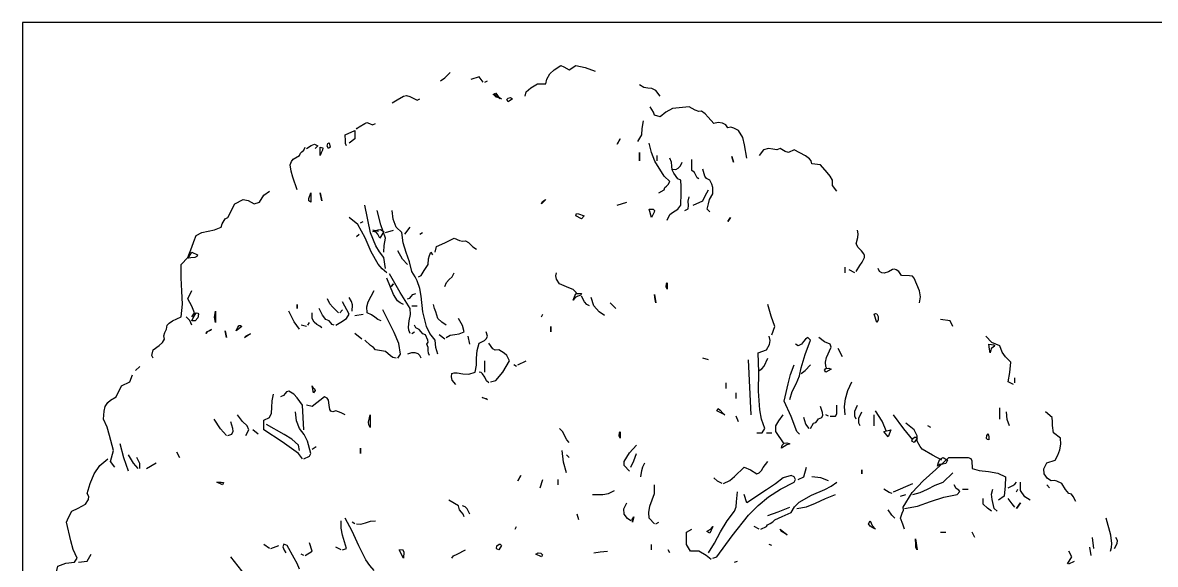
# Model space of a CAD drawing. Header units: millimetres. Extents: x 577 to 2337, y 236 to 943.
# Drawn here: x 809.98 to 815.78, y 708.9 to 711.68 of the extents above; entities that cross this region are included whole.
import ezdxf

# ---------------------------------------------------------------- set-up
doc = ezdxf.new("R2010")
doc.units = ezdxf.units.MM
doc.header["$LTSCALE"] = 0.01
doc.linetypes.add('SOLID_LINE', pattern=[0])
doc.layers.add('06-Furn', color=4, linetype='Continuous')

# ---------------------------------------------------------------- blocks, each defined once
blk = doc.blocks.new('Tree 10')
at = {"layer": '06-Furn', "color": 88, "linetype": 'SOLID_LINE'}
for points in [[(957.4181, 642.3157), (957.4244, 642.3372), (957.4477, 642.3588), (957.4819, 642.3794), (957.5241, 642.3794), (957.5295, 642.4019), (957.5448, 642.4298), (957.5681, 642.4513), (957.6014, 642.472), (957.6176, 642.4666), (957.6436, 642.4505), (957.6787, 642.472), (957.7254, 642.463), (957.7775, 642.4432)], [(956.9858, 642.3947), (957.0074, 642.41), (957.0344, 642.437)], [(957.2042, 642.3875), (957.1836, 642.4154), (957.1404, 642.401)], [(957.2123, 642.3875), (957.2258, 642.3947)], [(958.1099, 642.3157), (958.0884, 642.3444), (958.0677, 642.3543), (958.0479, 642.3561), (958.0273, 642.3597), (958.0039, 642.3732)], [(956.7378, 642.2806), (956.7639, 642.2959), (956.7954, 642.3157), (956.8115, 642.3183), (956.8277, 642.3138), (956.8655, 642.295), (956.8798, 642.3022)], [(957.2968, 642.3022), (957.2545, 642.3237), (957.2662, 642.33), (957.2734, 642.3228), (957.2815, 642.3112), (957.2968, 642.3022)], [(957.2896, 642.3022), (957.2833, 642.3067), (957.2707, 642.3103), (957.2626, 642.3175), (957.268, 642.33), (957.2896, 642.3022)], [(957.3318, 642.2869), (957.3255, 642.2977), (957.3318, 642.3058), (957.3444, 642.3085), (957.3534, 642.3022), (957.3318, 642.2869)], [(958.5547, 641.9976), (958.5422, 642.0658), (958.5332, 642.1027), (958.5125, 642.1386), (958.4874, 642.1512), (958.4721, 642.1557), (958.4568, 642.1539), (958.4469, 642.1683), (958.429, 642.1773), (958.4083, 642.18), (958.3858, 642.1746), (958.3571, 642.2069), (958.3409, 642.224), (958.322, 642.2384), (958.3085, 642.2375), (958.2906, 642.2438), (958.2582, 642.26), (958.1729, 642.2519), (958.1387, 642.2339), (958.1099, 642.2096), (958.0812, 642.2177), (958.0758, 642.233), (958.0596, 642.26)], [(956.5545, 642.1458), (956.5581, 642.1521), (956.568, 642.1575), (956.5968, 642.1746), (956.6084, 642.1809), (956.6219, 642.1746), (956.6372, 642.1692), (956.6525, 642.1746)], [(957.9958, 642.0829), (958.0174, 642.118), (958.0183, 642.1503), (958.0246, 642.1889)], [(956.5042, 642.0614), (956.4988, 642.0731), (956.4979, 642.0865), (956.497, 642.118), (956.5464, 642.1386), (956.5464, 642.0964), (956.5177, 642.0748)], [(956.2499, 641.8358), (956.2292, 641.8996), (956.2194, 641.9311), (956.2149, 641.9625), (956.2221, 641.9805), (956.231, 641.9922), (956.2634, 642.011), (956.267, 642.0227), (956.2751, 642.0299), (956.285, 642.0389), (956.2921, 642.0542)], [(956.2993, 642.0479), (956.3218, 642.0632), (956.3389, 642.0685), (956.3559, 642.0614), (956.3425, 642.0479)], [(956.3694, 642.011), (956.3694, 642.0542), (956.382, 642.0497), (956.3802, 642.038), (956.3739, 642.0245), (956.3694, 642.011)], [(956.4116, 642.0479), (956.4045, 642.0587), (956.4081, 642.0721), (956.4152, 642.0757), (956.4197, 642.0542), (956.4116, 642.0479)], [(957.8898, 642.0685), (957.9051, 642.0964), (957.8898, 642.0685)], [(958.1037, 641.8205), (958.1306, 641.8358), (958.1342, 641.8475), (958.1423, 641.8538), (958.1522, 641.8619), (958.1594, 641.8781), (958.1306, 641.905), (958.0839, 641.9823), (958.0659, 642.0272), (958.0534, 642.0748)], [(958.0039, 641.9841), (958.0039, 642.0263), (958.0039, 641.9841)], [(958.0956, 641.9841), (958.0956, 642.011)], [(958.1459, 641.6795), (958.1594, 641.7082), (958.1729, 641.719), (958.2016, 641.7352), (958.216, 641.7567), (958.2187, 641.8178), (958.2187, 641.852), (958.216, 641.8843), (958.2016, 641.8915), (958.181, 641.9203), (958.172, 641.9374), (958.1702, 641.9562), (958.1692, 641.9769), (958.1594, 641.9976)], [(958.4856, 641.9769), (958.4775, 642.0057), (958.4856, 641.9769)], [(959.0157, 641.8277), (958.9942, 641.8565), (958.9942, 641.8843), (958.9816, 641.905), (958.9654, 641.9239), (958.9313, 641.9625), (958.8881, 641.9688), (958.8836, 641.9832), (958.8764, 641.9939), (958.8558, 642.0092), (958.7965, 642.0398), (958.7677, 642.0263), (958.7515, 642.0317), (958.7246, 642.0479), (958.7075, 642.0407), (958.6877, 642.0443), (958.6653, 642.047), (958.6401, 642.0398), (958.6185, 642.011)], [(958.1729, 641.9419), (958.1908, 641.9401), (958.2034, 641.9454), (958.2142, 641.958), (958.2232, 641.9769)], [(958.3085, 641.8915), (958.2996, 641.8969), (958.2933, 641.9104), (958.2861, 641.9239), (958.2735, 641.9338), (958.2735, 641.9904)], [(958.3642, 641.7217), (958.3508, 641.7352), (958.358, 641.7639), (958.3634, 641.7864), (958.3795, 641.8142), (958.3804, 641.8466), (958.3759, 641.8646), (958.3642, 641.8843), (958.3481, 641.8924), (958.3391, 641.905), (958.3292, 641.9419)], [(955.513, 640.9723), (955.5068, 640.9857), (955.513, 641.0145), (955.5445, 641.037), (955.5607, 641.0522), (955.5706, 641.0702), (955.567, 641.0864), (955.5724, 641.1035), (955.5805, 641.1214), (955.5849, 641.1412), (955.5948, 641.152), (955.6128, 641.1628), (955.656, 641.1843), (955.664, 641.249), (955.6604, 641.3155), (955.656, 641.3838), (955.656, 641.4521), (955.691, 641.4881), (955.7117, 641.542), (955.7206, 641.5698), (955.7332, 641.6004), (955.762, 641.6157), (955.7943, 641.6228), (955.8276, 641.63), (955.8608, 641.6444), (955.8662, 641.6606), (955.8815, 641.6866), (955.895, 641.6929), (955.9318, 641.7639), (955.974, 641.7855), (955.9992, 641.7801), (956.0297, 641.7639), (956.0585, 641.772), (956.0801, 641.8071), (956.1088, 641.8277)], [(956.3209, 641.772), (956.311, 641.7792), (956.3101, 641.7909), (956.3209, 641.8205), (956.3209, 641.772)], [(956.3775, 641.7783), (956.3694, 641.8205), (956.3775, 641.7783)], [(958.2798, 641.7567), (958.3292, 641.7783), (958.3409, 641.8044), (958.358, 641.8358)], [(957.5241, 641.7855), (957.5025, 641.7639), (957.507, 641.7756), (957.5178, 641.7819), (957.5241, 641.7855)], [(957.8898, 641.7567), (957.9401, 641.772)], [(958.2366, 641.7298), (958.2537, 641.737), (958.2564, 641.754), (958.2546, 641.7765), (958.2582, 641.799)], [(957.7074, 641.6866), (957.6787, 641.701), (957.6823, 641.7136), (957.6922, 641.7118), (957.7209, 641.701), (957.7074, 641.6866)], [(958.0668, 641.6929), (958.0534, 641.7352), (958.0749, 641.7352), (958.0812, 641.7289), (958.0794, 641.7199), (958.0668, 641.6929)], [(956.5752, 641.666), (956.5896, 641.6723)], [(956.8016, 641.6085), (956.8304, 641.6444)], [(958.4568, 641.6723), (958.4703, 641.6929), (958.4568, 641.6723)], [(956.5545, 641.595), (956.568, 641.6085)], [(956.674, 641.5869), (956.6642, 641.6076), (956.6552, 641.6175), (956.639, 641.622), (956.6651, 641.63), (956.6776, 641.6318), (956.6956, 641.622), (956.674, 641.5869)], [(956.6669, 641.622), (956.639, 641.6291)], [(956.7028, 641.6157), (956.745, 641.6291)], [(956.8798, 641.6085), (956.8933, 641.6157)], [(956.9571, 641.5159), (956.9652, 641.5447), (957.0074, 641.5635), (957.0559, 641.5869), (957.082, 641.5752), (957.0973, 641.5716), (957.1135, 641.5734), (957.1287, 641.5653), (957.1386, 641.5546), (957.1503, 641.5429), (957.1692, 641.5312)], [(959.1146, 641.4171), (959.1334, 641.4476), (959.146, 641.4647), (959.1568, 641.4881), (959.1577, 641.4979), (959.1541, 641.5069), (959.1415, 641.5231), (959.1254, 641.5393), (959.1146, 641.5582), (959.1236, 641.5914), (959.1245, 641.6094), (959.1218, 641.6291)], [(955.6928, 641.4853), (955.7117, 641.5159), (955.7404, 641.5024), (955.7359, 641.4926), (955.7269, 641.4881), (955.7054, 641.4872), (955.6928, 641.4853)], [(956.8726, 641.3883), (956.8861, 641.3964), (956.9014, 641.4216), (956.922, 641.4521), (956.9238, 641.4818), (956.9283, 641.4989), (956.9364, 641.5159), (956.9436, 641.5024)], [(959.058, 641.4099), (959.058, 641.4386)], [(959.1083, 641.4099), (959.0795, 641.4252)], [(959.4399, 641.2553), (959.4444, 641.2859), (959.439, 641.3164), (959.4111, 641.382), (959.403, 641.3928), (959.3877, 641.3946), (959.3473, 641.3964), (959.3338, 641.4171), (959.3204, 641.4252), (959.3114, 641.4278), (959.3015, 641.426), (959.2799, 641.4153), (959.2575, 641.4081), (959.2458, 641.4099), (959.235, 641.4171), (959.2278, 641.4315)], [(956.7954, 641.2472), (956.7783, 641.2553), (956.7648, 641.2661), (956.7441, 641.2985), (956.71, 641.382)], [(957.0074, 641.3398), (957.0155, 641.3604), (957.029, 641.3748), (957.0443, 641.3892), (957.0559, 641.4099)], [(957.6859, 641.2976), (957.6787, 641.311), (957.6643, 641.3236), (957.6418, 641.3326), (957.5942, 641.3533), (957.5798, 641.3766), (957.5762, 641.3937), (957.5798, 641.4099)], [(958.1459, 641.3254), (958.1405, 641.338), (958.1423, 641.3533), (958.1468, 641.3587), (958.1459, 641.3398), (958.1459, 641.3254)], [(955.7117, 641.1843), (955.7251, 641.205), (955.7108, 641.2383), (955.691, 641.276), (955.7117, 641.3191)], [(956.6812, 641.1628), (956.6633, 641.1709), (956.648, 641.1816), (956.6318, 641.1942), (956.6102, 641.205), (956.6084, 641.2347), (956.6147, 641.2616), (956.6453, 641.3191)], [(956.7315, 641.3398), (956.745, 641.3533), (956.7315, 641.3398)], [(956.816, 641.276), (956.8277, 641.2796), (956.8349, 641.2877), (956.843, 641.2976), (956.8592, 641.3039)], [(957.6652, 641.2688), (957.6787, 641.3039), (957.7074, 641.3039), (957.702, 641.2931), (957.6895, 641.2895), (957.6751, 641.2832), (957.6652, 641.2688)], [(958.0884, 641.2553), (958.0848, 641.2733), (958.0812, 641.2976), (958.0884, 641.2553)], [(956.2499, 641.2266), (956.2499, 641.2472), (956.2499, 641.2266)], [(956.462, 641.205), (956.4341, 641.2329), (956.4189, 641.2508), (956.4054, 641.276)], [(956.4485, 641.1412), (956.4737, 641.1565), (956.5042, 641.1762), (956.5177, 641.1978), (956.4835, 641.2616)], [(956.533, 641.2131), (956.5339, 641.2454), (956.5294, 641.2634), (956.5177, 641.2823)], [(956.8376, 641.24), (956.8655, 641.24)], [(957.0137, 641.1412), (956.9921, 641.1565), (956.9715, 641.1762), (956.9607, 641.2095), (956.9535, 641.2275), (956.9499, 641.2472)], [(957.7487, 641.24), (957.7352, 641.2472), (957.7236, 641.2607), (957.7074, 641.2904)], [(957.826, 641.1915), (957.7981, 641.2104), (957.7703, 641.24), (957.7568, 641.2823)], [(957.8835, 641.2266), (957.8548, 641.2553)], [(958.6824, 641.0918), (958.6976, 641.134), (958.6796, 641.1879), (958.6617, 641.2472)], [(955.7117, 641.1412), (955.7, 641.1654), (955.6829, 641.1843)], [(955.7117, 641.1628), (955.7171, 641.179), (955.7332, 641.205), (955.7413, 641.2023), (955.7449, 641.1969), (955.7413, 641.179), (955.7278, 641.1637), (955.7117, 641.1628)], [(955.8321, 641.1556), (955.8276, 641.1816), (955.8321, 641.2131), (955.8321, 641.1556)], [(956.2634, 641.1205), (956.2355, 641.1583), (956.2077, 641.2131)], [(956.3775, 641.1277), (956.3676, 641.1358), (956.3523, 641.1439), (956.3371, 641.1565), (956.3272, 641.1762), (956.3272, 641.205)], [(956.4404, 641.1412), (956.4296, 641.1448), (956.4224, 641.1529), (956.4144, 641.1628), (956.3982, 641.1699), (956.3811, 641.1924), (956.3631, 641.2266)], [(956.4692, 641.205), (956.4835, 641.2194)], [(956.5464, 641.1915), (956.5896, 641.1978)], [(956.7666, 640.9723), (956.7801, 640.9929), (956.7711, 641.0478), (956.7477, 641.1035), (956.6893, 641.2194)], [(957.5025, 641.1843), (957.5088, 641.1978)], [(959.2206, 641.1556), (959.2071, 641.1978), (959.2143, 641.2014), (959.2197, 641.1987), (959.2269, 641.1852), (959.2278, 641.1673), (959.2206, 641.1556)], [(955.9381, 641.1124), (955.9471, 641.1313), (955.9543, 641.1394), (955.9597, 641.1394), (955.9669, 641.134), (955.9381, 641.1124)], [(956.2993, 641.134), (956.2706, 641.1412)], [(956.3056, 641.1412), (956.3137, 641.1556)], [(956.9283, 640.9857), (956.923, 640.9974), (956.922, 641.0118), (956.9212, 641.0271), (956.9149, 641.0433), (956.9212, 641.0541), (956.9194, 641.0648), (956.9077, 641.0918), (956.8951, 641.0963), (956.8852, 641.1071), (956.8753, 641.1187), (956.8592, 641.1277), (956.8511, 641.1412)], [(957.0137, 641.0783), (957.0353, 641.0891), (957.0577, 641.0927), (957.0811, 641.0963), (957.1063, 641.1071), (957.0973, 641.1394), (957.0775, 641.1762)], [(957.5511, 641.1071), (957.5511, 641.134), (957.5511, 641.1071)], [(959.6097, 641.134), (959.5962, 641.1628), (959.5459, 641.1699)], [(955.7826, 641.099), (955.7916, 641.1079), (955.8078, 641.116), (955.8123, 641.1187), (955.7889, 641.1071), (955.7826, 641.099)], [(955.8887, 641.0783), (955.8815, 641.1124), (955.8887, 641.0783)], [(955.9812, 641.0783), (956.0064, 641.0945), (956.0109, 641.0972), (955.9875, 641.0855), (955.9812, 641.0783)], [(956.5815, 641.0702), (956.5464, 641.099)], [(956.7585, 640.9723), (956.7414, 640.9759), (956.7289, 640.984), (956.7028, 641.0064), (956.6525, 641.0145), (956.6417, 641.0271), (956.6273, 641.0361), (956.5968, 641.0639)], [(956.8376, 641.099), (956.8511, 641.1071)], [(957.0074, 641.0702), (956.9787, 641.0918)], [(957.0631, 640.8366), (957.0452, 640.8599), (957.0407, 640.877), (957.0425, 640.8932), (957.0559, 640.8968), (957.0703, 640.8968), (957.1, 640.8914), (957.1305, 640.8896), (957.162, 640.9004), (957.1692, 640.9354), (957.1701, 640.9723), (957.1728, 641.0118), (957.1836, 641.0496), (957.2105, 641.0621), (957.2213, 641.072), (957.2258, 641.0855), (957.2195, 641.1071)], [(957.135, 641.0433), (957.1269, 641.0855)], [(958.9654, 640.9148), (958.9591, 640.9291), (958.9573, 640.9516), (958.9627, 640.9759), (958.987, 641.028), (958.9807, 641.0433), (958.9519, 641.0549), (958.9232, 641.0783)], [(959.9215, 640.8366), (959.8928, 640.851), (959.9026, 640.8986), (959.9071, 640.9507), (959.8793, 640.9795), (959.8622, 641.0019), (959.8505, 641.0352), (959.8101, 641.0522), (959.7795, 641.0855)], [(957.2411, 640.851), (957.268, 640.8581), (957.304, 640.9004), (957.339, 640.9579), (957.3255, 640.9857), (957.312, 640.9974), (957.2833, 641.0145), (957.2653, 641.0127), (957.2527, 641.019), (957.233, 641.0496)], [(959.0445, 640.9795), (959.0229, 641.0217)], [(959.8011, 641.0001), (959.7984, 641.0181), (959.7948, 641.0433), (959.8218, 641.0405), (959.8227, 641.037), (959.8191, 641.0325), (959.8065, 641.019), (959.8011, 641.0001)], [(956.8861, 640.9723), (956.8798, 640.9857), (956.8708, 640.9947), (956.8556, 641.0001), (956.8367, 641.0001), (956.816, 640.9929)], [(957.2123, 640.9004), (957.2123, 640.9579)], [(957.3821, 640.9372), (957.4244, 640.9579)], [(958.358, 640.9642), (958.3292, 640.9723)], [(955.4223, 640.9085), (955.4439, 640.9291), (955.4223, 640.9085)], [(957.233, 640.8447), (957.2213, 640.8563), (957.2114, 640.8752), (957.2006, 640.8923), (957.1934, 640.8986), (957.1836, 640.9004)], [(957.3741, 640.9291), (957.3606, 640.9372)], [(958.9591, 640.9004), (958.9528, 640.9111), (958.96, 640.9184), (958.9744, 640.9211), (958.987, 640.9148), (958.9591, 640.9004)], [(955.3163, 640.4134), (955.2947, 640.4421), (955.3091, 640.4978), (955.2893, 640.576), (955.2767, 640.6182), (955.2587, 640.6596), (955.2615, 640.7), (955.2678, 640.7234), (955.2803, 640.7449), (955.2938, 640.7566), (955.3226, 640.7737), (955.3513, 640.8294), (955.3936, 640.851), (955.407, 640.8869)], [(958.4487, 640.8159), (958.4487, 640.8447)], [(959.058, 640.6811), (959.0553, 640.7234), (959.0598, 640.7638), (959.0724, 640.806), (959.093, 640.851)], [(959.9278, 640.8447), (959.9278, 640.8716)], [(956.497, 640.6811), (956.4755, 640.6919), (956.4485, 640.7018), (956.4332, 640.6964), (956.4233, 640.7009), (956.4179, 640.709), (956.4152, 640.7314), (956.4108, 640.7566), (956.4036, 640.7665), (956.391, 640.7737), (956.3272, 640.7234), (956.2993, 640.7305)], [(956.3344, 640.7943), (956.3272, 640.8294), (956.3317, 640.8213), (956.3389, 640.815), (956.3425, 640.8069), (956.3344, 640.7943)], [(958.499, 640.7656), (958.499, 640.7943)], [(957.2258, 640.7593), (957.2015, 640.7683), (957.1988, 640.771), (957.2195, 640.7656), (957.2258, 640.7593)], [(958.8809, 640.611), (958.8962, 640.6389), (958.9079, 640.6425), (958.9142, 640.6506), (958.9223, 640.6605), (958.9384, 640.6676), (958.9447, 640.6793), (958.9429, 640.6928), (958.9313, 640.7234)], [(958.9807, 640.6748), (959.0085, 640.6748), (959.0148, 640.6865), (959.0148, 640.7), (959.0157, 640.7305)], [(959.1146, 640.6596), (959.1083, 640.6748), (959.1074, 640.7), (959.1218, 640.7305)], [(959.8505, 640.6596), (959.8505, 640.7171)], [(955.8887, 640.5751), (955.8572, 640.6092), (955.8258, 640.6596)], [(955.9875, 640.5751), (956.0028, 640.6038), (955.9947, 640.6245), (955.9704, 640.6479), (955.9453, 640.6811)], [(956.6246, 640.6173), (956.6174, 640.6299), (956.6165, 640.6443), (956.6246, 640.6811), (956.6246, 640.6173)], [(958.4424, 640.6811), (958.4002, 640.7018), (958.4074, 640.7144), (958.4182, 640.7054), (958.4308, 640.6892), (958.4424, 640.6811)], [(958.5125, 640.6461), (958.499, 640.6748)], [(958.7462, 640.5329), (958.7039, 640.5957), (958.7039, 640.6245), (958.7192, 640.6506), (958.7399, 640.6811)], [(958.8746, 640.611), (958.8576, 640.6335), (958.8459, 640.6676)], [(958.9735, 640.6748), (958.9591, 640.6811)], [(959.1352, 640.6245), (959.1289, 640.6389), (959.1281, 640.6649), (959.1433, 640.6964)], [(959.2071, 640.6245), (959.2071, 640.6811)], [(959.27, 640.5957), (959.2476, 640.6497), (959.2143, 640.7018)], [(959.4048, 640.5535), (959.3581, 640.6092), (959.3051, 640.6811)], [(959.9009, 640.6245), (959.8874, 640.6578), (959.8856, 640.6964)], [(960.2396, 640.2363), (960.227, 640.2633), (960.218, 640.2741), (960.2037, 640.2786), (960.1866, 640.2984), (960.1686, 640.3289), (960.1435, 640.3415), (960.1282, 640.3442), (960.1129, 640.3424), (960.0949, 640.355), (960.077, 640.3783), (960.0761, 640.4044), (960.0913, 640.4349), (960.1336, 640.4484), (960.1479, 640.4754), (960.1587, 640.5023), (960.1632, 640.5311), (960.1614, 640.5616), (960.1264, 640.5895), (960.1201, 640.6263), (960.121, 640.6461), (960.1192, 640.6676), (960.0842, 640.6964)], [(955.895, 640.5751), (955.9165, 640.5823), (955.9237, 640.5975), (955.9219, 640.6119), (955.9103, 640.6461)], [(956.0513, 640.5823), (956.0235, 640.6038)], [(957.6436, 640.54), (957.6319, 640.5526), (957.6221, 640.5724), (957.6113, 640.5949), (957.5942, 640.611)], [(959.2781, 640.5688), (959.2566, 640.5957), (959.2916, 640.6038), (959.2781, 640.5688)], [(959.554, 640.4484), (959.5064, 640.4744), (959.4533, 640.505), (959.4425, 640.5185), (959.4264, 640.5472), (959.4273, 640.5733), (959.4111, 640.6038), (959.3689, 640.6389)], [(959.4965, 640.6173), (959.4821, 640.6245)], [(957.9051, 640.5616), (957.8997, 640.5742), (957.9015, 640.5895), (957.906, 640.5949), (957.9051, 640.5751), (957.9051, 640.5616)], [(958.6554, 640.5895), (958.6824, 640.5895)], [(959.4111, 640.54), (959.4003, 640.5463), (959.403, 640.5589), (959.4138, 640.567), (959.4201, 640.567), (959.4264, 640.5616), (959.4111, 640.54)], [(959.7948, 640.5535), (959.7867, 640.5544), (959.7831, 640.5598), (959.784, 640.5751), (959.7912, 640.5841), (959.7948, 640.5688), (959.7948, 640.5535)], [(955.3864, 640.3927), (955.3621, 640.4601), (955.3432, 640.5329)], [(955.6479, 640.4628), (955.6344, 640.4897), (955.6479, 640.4628)], [(956.5752, 640.4834), (956.5752, 640.5113), (956.5752, 640.4834)], [(957.6301, 640.3846), (957.6158, 640.4394), (957.6086, 640.4978)], [(957.9536, 640.3927), (957.9257, 640.4215), (957.9257, 640.4421), (957.9527, 640.4861), (957.9895, 640.5266)], [(957.9608, 640.4134), (957.9752, 640.4457), (957.9895, 640.4834)], [(958.7327, 640.5113), (958.7363, 640.5256), (958.7462, 640.5356), (958.7596, 640.5382), (958.7749, 640.5329), (958.7587, 640.5275), (958.7327, 640.5113)], [(955.0539, 639.7835), (955.0323, 639.8104), (955.0117, 639.8473), (955.0251, 639.9048), (955.0656, 639.92), (955.1105, 639.9255), (955.124, 639.947), (955.1033, 639.9901), (955.0907, 640.036), (955.0683, 640.1303), (955.08, 640.1555), (955.0961, 640.1869), (955.1294, 640.2022), (955.1662, 640.2229), (955.1815, 640.248), (955.1833, 640.2633), (955.1743, 640.2786), (955.1905, 640.3289), (955.2111, 640.3783), (955.2399, 640.4224), (955.2803, 640.4556)], [(955.4358, 640.4062), (955.4115, 640.4341), (955.3864, 640.4762)], [(955.4439, 640.4062), (955.4448, 640.4323), (955.4286, 640.4628)], [(955.478, 640.4062), (955.5283, 640.4349)], [(957.6436, 640.4628), (957.6301, 640.4762)], [(958.0111, 640.364), (958.0165, 640.3963), (958.021, 640.4143), (958.0327, 640.4349)], [(958.4353, 640.3289), (958.4676, 640.3442), (958.4909, 640.3658), (958.5413, 640.4134), (958.5736, 640.399), (958.6051, 640.3783), (958.6185, 640.3846), (958.6293, 640.3954), (958.6374, 640.4107), (958.6617, 640.4421)], [(959.3626, 640.0953), (959.3545, 640.1205), (959.341, 640.1519), (959.3509, 640.177), (959.3563, 640.1923), (959.3554, 640.2076), (959.4012, 640.2831), (959.4587, 640.3433), (959.5234, 640.4008), (959.589, 640.4628), (959.6888, 640.4628), (959.7023, 640.4583), (959.7068, 640.4457), (959.7094, 640.4062), (959.7454, 640.3954), (959.7921, 640.3909), (959.8398, 640.3828), (959.8793, 640.364), (959.8784, 640.3172), (959.8721, 640.2651), (959.8433, 640.2436)], [(959.5306, 640.4179), (959.5342, 640.4323), (959.5423, 640.4511), (959.5504, 640.4583), (959.5612, 640.4628), (959.5827, 640.4484), (959.5737, 640.4323), (959.5585, 640.4286), (959.5423, 640.426), (959.5306, 640.4179)], [(957.3821, 640.3424), (957.3965, 640.3711), (957.3821, 640.3424)], [(958.8171, 640.3496), (958.8459, 640.364), (958.8594, 640.4134)], [(959.1433, 640.3783), (959.1433, 640.3999), (959.1433, 640.3783)], [(955.868, 640.3217), (955.8392, 640.3361), (955.8617, 640.337), (955.8725, 640.3352), (955.868, 640.3217)], [(957.4954, 640.3073), (957.5088, 640.3496)], [(957.5879, 640.3217), (957.5879, 640.3496)], [(958.0812, 640.1231), (958.0534, 640.1519), (958.0516, 640.1806), (958.0569, 640.213), (958.0812, 640.2786), (958.0812, 640.3217)], [(958.4281, 640.3289), (958.4047, 640.3406), (958.3858, 640.3577)], [(958.6266, 640.0953), (958.6554, 640.1087), (958.6608, 640.1177), (958.6743, 640.124), (958.6877, 640.1321), (958.6976, 640.1438), (958.7363, 640.16), (958.7821, 640.1806), (958.7992, 640.2094), (958.8234, 640.2328), (958.8854, 640.2687), (958.9546, 640.2993), (958.987, 640.3163), (959.0157, 640.3361)], [(958.9735, 640.3424), (958.9339, 640.3586), (958.8881, 640.364)], [(959.3051, 640.2867), (959.4048, 640.3289)], [(959.8928, 640.3073), (959.917, 640.319), (959.9278, 640.3262), (959.9359, 640.3361)], [(960.0069, 640.2436), (959.979, 640.2606), (959.9566, 640.2939), (959.9566, 640.3361)], [(960.1057, 640.3073), (960.0913, 640.3217)], [(957.7631, 640.2723), (957.817, 640.2723), (957.8458, 640.2786), (957.8763, 640.2939)], [(958.8108, 640.2013), (958.8594, 640.2094), (958.907, 640.2292), (958.9573, 640.2525), (959.0085, 640.2723)], [(959.2988, 640.2786), (959.2835, 640.284), (959.2566, 640.3002)], [(959.341, 640.2651), (959.3689, 640.2723)], [(959.66, 640.3002), (959.6888, 640.3002)], [(959.8083, 640.1869), (959.7867, 640.2022), (959.7661, 640.2229), (959.7661, 640.2516)], [(959.837, 640.1869), (959.8218, 640.2013), (959.811, 640.248), (959.8083, 640.2741), (959.8155, 640.3002)], [(959.9278, 640.2076), (959.9134, 640.2247), (959.8928, 640.2516)], [(959.9359, 640.2867), (959.9431, 640.3002)], [(957.1063, 640.1591), (957.1018, 640.1725), (957.0919, 640.1824), (957.082, 640.195), (957.0775, 640.2148), (957.0281, 640.2436)], [(957.135, 640.1725), (957.1215, 640.1995), (957.1117, 640.2103), (957.0982, 640.2148)], [(957.9608, 640.1375), (957.9437, 640.1501), (957.9257, 640.1725), (957.9248, 640.1986), (957.9401, 640.2301)], [(958.6617, 640.1654), (958.7156, 640.1842), (958.7749, 640.2076)], [(959.3132, 640.1519), (959.2979, 640.1672), (959.2781, 640.1941)], [(959.9359, 640.2013), (959.9566, 640.2301), (959.9359, 640.2013)], [(956.5545, 640.1231), (956.577, 640.1205), (956.6013, 640.1276), (956.6264, 640.1366), (956.6525, 640.1375)], [(957.694, 640.1438), (957.6859, 640.1725)], [(957.9689, 640.1303), (957.9671, 640.1447), (957.9752, 640.1591), (957.9689, 640.1303)], [(959.2143, 640.0953), (959.1963, 640.1034), (959.1865, 640.1106), (959.1784, 640.1231), (959.1856, 640.1375), (959.1972, 640.1132), (959.2143, 640.0953)], [(960.4175, 639.982), (960.4229, 640.0018), (960.4247, 640.0216), (960.4193, 640.0647), (960.396, 640.1519)], [(956.5464, 640.1231), (956.533, 640.1303)], [(957.3678, 640.0953), (957.3741, 640.1087)], [(958.0884, 640.1231), (958.1037, 640.1303)], [(958.3715, 639.9389), (958.3454, 639.9605), (958.3085, 639.982), (958.2654, 639.982), (958.2447, 640.0171), (958.2447, 640.08), (958.2735, 640.0953)], [(958.3642, 640.0746), (958.349, 640.0827), (958.3562, 640.089), (958.3715, 640.0971), (958.3795, 640.1087), (958.3642, 640.0746)], [(958.6185, 640.0953), (958.5916, 640.1087)], [(958.7614, 640.0665), (958.7434, 640.0764), (958.7327, 640.0836), (958.7246, 640.0953), (958.7614, 640.0665)], [(959.5459, 640.08), (959.5747, 640.08)], [(959.7229, 640.053), (959.7094, 640.08)], [(959.4264, 639.9893), (959.4201, 640.0009), (959.4201, 640.0144), (959.4192, 640.0459), (959.4264, 639.9893)], [(960.3322, 639.9955), (960.325, 640.053)], [(960.4382, 639.9955), (960.4517, 640.0216), (960.4535, 640.0369), (960.4445, 640.053)], [(955.1312, 639.9255), (955.1743, 639.9317), (955.195, 639.9677)], [(956.1088, 639.9955), (956.0801, 640.0171)], [(956.1151, 639.9955), (956.1573, 640.0108)], [(956.2634, 639.8895), (956.2508, 639.9192), (956.2346, 639.947), (956.1996, 640.0108), (956.1825, 640.018), (956.178, 640.0054), (956.1834, 639.9875), (956.1933, 639.974)], [(956.285, 639.9605), (956.2706, 639.9677)], [(956.7954, 639.947), (956.7738, 639.9893), (956.79, 639.9911), (956.7971, 639.9785), (956.7954, 639.947)], [(957.0425, 639.947), (957.0524, 639.9578), (957.0703, 639.9677), (957.1135, 639.9893)], [(957.2833, 639.9893), (957.2752, 639.9919), (957.2716, 639.9964), (957.2743, 640.0099), (957.2851, 640.0189), (957.2914, 640.018), (957.2968, 640.0108), (957.2833, 639.9893)], [(957.5025, 639.9533), (957.4738, 639.9677), (957.4855, 639.974), (957.499, 639.9713), (957.5079, 639.9641), (957.5025, 639.9533)], [(957.7703, 639.974), (957.8026, 639.9785), (957.8413, 639.982)], [(958.0668, 639.9893), (958.0668, 640.0171)], [(958.1594, 639.974), (958.1522, 639.9893)], [(958.6824, 640.0108), (958.6689, 640.0171)], [(960.1974, 639.9182), (960.219, 639.9533), (960.2037, 639.982)], [(960.3178, 639.9605), (960.3115, 640.0027)], [(955.9875, 639.8616), (955.9669, 639.8814), (955.9489, 639.9048), (955.9103, 639.9533)], [(958.4919, 639.9255), (958.5062, 639.9317)], [(960.2037, 639.9182), (960.2324, 639.9317)]]:
    blk.add_lwpolyline(points, dxfattribs=at)
at = {"layer": '06-Furn', "color": 34, "linetype": 'SOLID_LINE'}
for points in [[(956.7028, 641.4315), (956.6956, 641.4881), (956.6722, 641.5168), (956.6534, 641.5474), (956.6273, 641.6147), (956.5968, 641.7567)], [(956.6956, 641.5159), (956.6965, 641.5491), (956.7028, 641.5869), (956.6794, 641.6552), (956.6606, 641.7298)], [(956.9715, 640.9929), (956.9616, 641.0262), (956.9571, 641.0639), (956.931, 641.0981), (956.9131, 641.134), (956.8951, 641.2104), (956.8861, 641.2904), (956.8789, 641.3299), (956.8655, 641.3677), (956.8547, 641.3892), (956.8376, 641.4171), (956.8268, 641.4656), (956.8097, 641.5141), (956.7944, 641.5635), (956.7873, 641.6157), (956.7585, 641.6444), (956.7432, 641.6848), (956.7378, 641.7298)], [(956.71, 641.4099), (956.6857, 641.4297), (956.6651, 641.4548), (956.63, 641.5177), (956.5986, 641.5896), (956.5608, 641.6579), (956.5177, 641.6929)], [(956.816, 641.4521), (956.7909, 641.48), (956.7666, 641.5231)], [(956.8304, 641.099), (956.8232, 641.1151), (956.8205, 641.1313), (956.825, 641.1628), (956.8322, 641.1951), (956.8304, 641.2266), (956.7792, 641.3092), (956.7244, 641.4036)], [(958.6051, 640.5895), (958.6338, 640.5895), (958.6473, 640.611), (958.6302, 640.6596), (958.6203, 640.7072), (958.6141, 640.8033), (958.6159, 640.9004), (958.6123, 641.0001), (958.6554, 641.0145), (958.6698, 641.0423), (958.6734, 641.063), (958.6689, 641.0855)], [(958.7749, 640.7593), (958.7866, 640.8006), (958.8064, 640.8411), (958.8243, 640.8806), (958.8324, 640.9219), (958.854, 640.9902), (958.8809, 641.0639), (958.8675, 641.0783), (958.8549, 641.0693), (958.845, 641.0567), (958.8342, 641.0442), (958.8171, 641.0352), (958.8037, 641.0433)], [(958.5763, 640.6811), (958.5628, 640.9642)], [(958.6185, 640.9085), (958.6321, 640.9174), (958.6428, 640.9318), (958.6617, 640.9723)], [(958.8243, 640.5823), (958.8108, 640.5957), (958.7812, 640.6721), (958.7462, 640.7521), (958.7659, 640.8411), (958.7785, 640.8887), (958.7965, 640.9372)], [(958.8324, 640.8932), (958.854, 640.9094), (958.8809, 640.9372)], [(956.2787, 640.4556), (956.2571, 640.4834), (956.1744, 640.5436), (956.0801, 640.6038), (956.0801, 640.6533), (956.1088, 640.6676), (956.1187, 640.6892), (956.1214, 640.7198), (956.1232, 640.7539), (956.1295, 640.7872)], [(956.285, 640.6038), (956.2787, 640.7305), (956.2508, 640.7692), (956.2337, 640.788), (956.2077, 640.8024), (956.196, 640.7988), (956.1888, 640.7907), (956.1807, 640.7809), (956.1646, 640.7737)], [(956.285, 640.4556), (956.3137, 640.4691), (956.3209, 640.4834), (956.3029, 640.5472), (956.2868, 640.5805), (956.2634, 640.611), (956.2472, 640.6515), (956.2418, 640.6964)], [(956.2634, 640.4978), (956.2571, 640.5266), (956.2229, 640.5562), (956.1834, 640.5814), (956.0935, 640.6326)], [(956.3272, 640.505), (956.3488, 640.5185)], [(958.3795, 639.947), (958.4002, 639.9533), (958.4793, 640.0611), (958.5637, 640.1662), (958.6123, 640.2157), (958.6662, 640.2606), (958.7273, 640.3011), (958.7965, 640.3361), (958.8037, 640.3496), (958.7965, 640.364), (958.7821, 640.3711), (958.7399, 640.3577), (958.7021, 640.3271), (958.6554, 640.2966), (958.5547, 640.2301), (958.5413, 640.2723)], [(959.4048, 640.2723), (959.4417, 640.2831), (959.4794, 640.3011), (959.5189, 640.3208), (959.5612, 640.3361), (959.6097, 640.3846)], [(959.3626, 640.2013), (959.4282, 640.2139), (959.4947, 640.2363), (959.563, 640.2588), (959.6313, 640.2723), (959.6456, 640.2876), (959.6403, 640.2948), (959.6277, 640.3037), (959.6169, 640.3217)], [(958.358, 639.974), (958.3894, 640.0234), (958.42, 640.0809), (958.4532, 640.1384), (958.4919, 640.1869), (958.499, 640.2094), (958.5017, 640.2346), (958.5062, 640.2867)], [(956.4835, 639.9893), (956.5042, 639.9955), (956.4826, 640.0638), (956.4755, 640.1007), (956.4755, 640.1375)], [(956.6453, 639.8832), (956.6228, 639.9084), (956.6021, 639.938), (956.5662, 640.0099), (956.5321, 640.0854), (956.497, 640.1519)], [(956.2921, 639.9605), (956.3272, 639.982), (956.3137, 640.0243)], [(956.4755, 639.9893), (956.4485, 640.0027)]]:
    blk.add_lwpolyline(points, dxfattribs=at)

msp = doc.modelspace()

# ---------------------------------------------------------------- linework, layer by layer
at = {"layer": '06-Furn', "color": 5}
msp.add_lwpolyline([(809.981, 711.677), (809.981, 677.6067), (835.5136, 677.6067), (835.5136, 711.677)], close=True, dxfattribs=at)

# ---------------------------------------------------------------- block references
at = {"layer": '06-Furn', "color": 241}
msp.add_blockref('Tree 10', (-144.8633, 68.9845), dxfattribs=at)

doc.saveas('drawing.dxf')
